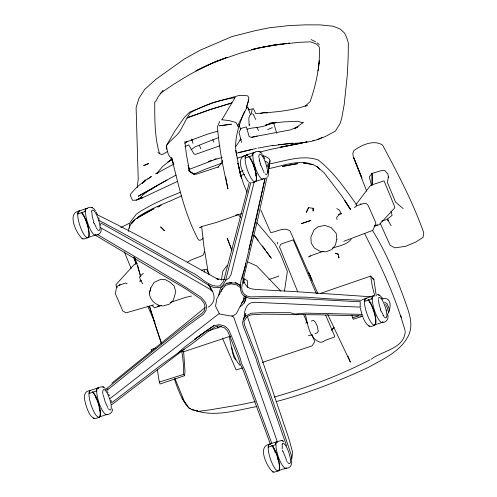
<?xml version="1.0" encoding="UTF-8"?>
<svg xmlns="http://www.w3.org/2000/svg" width="497" height="497" viewBox="0 0 497 497"><rect width="100%" height="100%" fill="white"/><g stroke="black" fill="none" stroke-linecap="round" stroke-linejoin="round"><path stroke-width="0.75" d="M313.135 208.286L313.11 211.001L313.135 208.286L308.78 207.69L307.898 208.535M305.276 106.116L310.159 101.55C316.154 84.173 320.198 65.896 319.322 47.414L319.037 46.575L316.179 43.854L310.246 41.816L299.008 42.332L274.53 44.941L262.105 47.196M267.231 166.787L267.343 164.544M91.752 211.324L92.287 216.816L93.908 222.339M112.446 408.975C112.862 412.311 109.868 414.461 106.774 414.653M282.209 444.492L282.302 447.468M157.325 369.65L159.332 382.075L160.065 384.001L184.617 375.67L184.983 371.302L183.61 351.199M243.723 280.383L243.462 283.247L243.897 278.637L244.102 282.563M248.189 110.129L248.394 107.961L246.717 106.625M129.208 228.278L129.872 222.774L136.203 214.3L140.732 211.082L152.268 204.634L165.955 198.185L180.573 192.215M137.203 187.549L138.228 179.361L136.11 107.613L139.129 97.897L144.826 89.267L155.977 79.265L184.306 59.031L200.074 50.253L231.745 36.648L254.657 30.82L269.057 27.807L289.161 25.583L305.406 24.85L320.217 24.893L333.325 26.26L340.315 29.112L344.669 33.212L346.415 36.846L348.329 42.817L348.173 57.484L347.297 75.115L344.278 104.053L341.905 117.242L340.321 123.051L335.45 131.046L325.255 136.563L317.148 139.763M221.351 280.265L222.836 271.219L227.086 265.479M291.149 459.439L291.851 458.153L292.646 452.345L288.863 438.584L247.307 316.229M244.164 317.962C244.201 311.178 245.897 302.331 254.458 302.275L360.412 307.14M319.062 63.678L319.515 60.485L318.012 70.885M284.47 291.143L287.378 271.393L280.339 253.892L274.978 244.002L256.794 222.594M244.22 295.821L243.362 301.095L241.293 303.3M371.607 185.648L369.283 176.932L372.067 173.366L382.504 170.328L384.821 170.527L387.908 174.155L388.381 176.77L387.424 182.548L395.556 202.111L403.179 208.566M262.901 156.101L265.081 156.126L269.045 158.512L270.008 160.699L268.113 172.092L269.076 165.955L267.989 162.823L265.578 161.276M268.082 172.161L270.008 160.699M360.207 302.325L360.176 306.922M386.952 310.954L387.492 308.078L385.666 304.406M222.234 160.382L221.693 163.059L218.003 167.247L218.518 166.855L196.042 174.317L192.706 173.695L188.587 170.415L193.905 174.242M252.172 109.613L251.233 114.124L249.687 115.565L248.811 118.305L249.171 125.53L249.736 124.213M265.118 178.05L255.967 220.009L242.095 279.246M267.013 177.187L257.962 218.233L242.474 282.942L241.691 287.701L242.232 291.174L243.667 293.578L246.655 295.939L250.494 296.895L271.126 296.467L306.63 297.206L330.207 298.908L361.909 300.306M244.406 317.328L245.872 313.532L243.387 319.229L242.592 322.876L243.238 326.281L256.117 358.902L258.471 366.581L268.256 392.947L286.57 445.884M221.128 291.522L221.463 290.018L225.545 285.402L231.223 283.855L236.665 284.936L240.747 287.819M265.075 178.249L248.879 249.531M388.816 312.246L390.188 306.171L389.952 302.959L388.579 300.039L386.803 298.803L381.808 298.157M254.209 181.871L231.024 274.611L228.968 278.084L225.563 280.445M255.707 175.87L256.266 173.615M218.692 295.212L220.407 288.39L227.154 282.818M405.241 331.362C404.334 348.819 382.404 350.646 371.271 359.169M250.898 182.312L225.495 280.668L223.147 284.738L220.345 287.359L214.511 287.757L209.753 285.918L188.562 272.511L166.688 259.807L100.897 223.004M150.821 287.862L149.349 293.404C150.075 300.331 156.07 305.823 163.047 305.959L169.284 304.226L173.267 300.412L175.764 291.894L174.13 285.949L170.024 282.24L165.364 279.612L160.133 279.625L154.02 282.451L150.821 287.862L149.349 293.404M245.785 263.161C244.437 273.176 237.088 283.949 241.927 293.752C247.146 300.896 256.943 297.753 264.323 298.181C296.398 297.684 328.374 300.356 360.4 301.754M249.357 182.3L223.532 281.395L219.717 285.968C208.187 287.72 200.403 275.711 190.506 271.834C160.133 254.358 129.965 236.473 98.841 220.351M253.756 166.259L254.153 164.799M204.565 251.712L203.006 255.191C197.924 257.881 191.817 258.769 187.288 262.391M254.588 169.036L255.011 167.551M244.201 303.114L245.767 297.746L245.673 296.349M388.138 177.535L388.381 176.77M199.931 227.446L199.769 227.968L201.092 226.725L216.754 222.333L238.479 214.679M157.617 173.236L158.089 171.807L162.917 166.178L171.471 159.518M387.498 314.968L389.021 310.526L389.083 308.357L387.026 303.624L384.492 302.275M204.112 272.238L204.758 270.374M307.643 209.175L306.376 212.368L308.78 207.69M244.456 111.601C238.827 125.536 233.248 140.533 236.696 155.797M246.711 105.917L248.686 100.947L248.239 99.543M219.717 121.479L217.413 126.735C219.078 147.733 223.234 168.39 227.943 188.885L225.65 176.969M243.095 301.201L244.294 298.604M244.437 298.125L236.386 313.644L232.422 316.272L219.575 314.048L215.549 306.233L216.748 299.032L222.581 288.303M221.879 119.802L235.137 97.474M267.796 176.82L268.548 174.509L268.554 171.993M85.459 220.718L86.217 219.544M235.901 146.472L240.883 138.856M237.442 126.207L246.574 108.116L248.817 98.095L247.935 96.002L245.543 95.536L239.175 95.455L212.3 102.86L189.55 112.148L184.486 117.298L174.64 131.401L166.507 145.466L166.905 149.125M243.387 319.229L245.624 316.061L251.103 313.247L262.081 312.669L290.242 312.712L294.889 314.036L305.667 313.116L362.325 314.377M119.261 285.353L120.088 284.191M360.188 204.789L361.008 203.627M203.13 237.933L201.999 239.461L199.732 240.38L198.371 239.747C184.604 214.139 178.659 185.58 171.633 157.661L173.726 164.55L171.005 158.282L168.359 154.524L166.234 146.696L166.433 145.745C170.639 139.409 177.895 135.898 181.2 128.897C184.275 123.442 186.791 117.677 190.488 112.595C204.211 105.296 219.494 99.773 234.926 97.735M331.704 330.083L334.059 327.374L331.611 330.132M340.085 213.499L336.637 217.462L337.072 219.631M191.003 149.802L195.048 146.851L218.817 137.476M142.328 183.207L145.379 179.883L142.235 182.989M177.584 181.362L142.099 197.961L138.452 198.781L139.011 198.875L144.621 193.47L159.127 184.244M95.716 397.967L96.797 396.929M143.266 273.35L139.514 276.947L140.868 281.109M351.162 239.237C346.602 245.089 338.948 245.748 332.443 248.14M111.589 402.85L161.27 364.879L177.963 353.094L183.064 348.31L206.267 330.915L213.834 325.665L219.09 324.678L222.488 325.367L224.601 326.057L227.222 328.095L228.962 330.399L231.583 336.239L240.101 357.952L241.617 363.748L245.064 370.694L271.735 443.268M162.01 91.616L163.047 90.665L158.375 96.418L155.853 101.146L154.735 102.146C154.76 119.435 154.548 137.215 159.58 153.884M106.836 389.76L107.967 388.76M354.442 207.628L356.56 205.795L363.823 203.453L366.494 203.708L368.215 205.59L375.912 223.041L372.831 230.335L343.769 241.306M135.153 219.339L133.494 220.755L131.22 223.911L134.656 220.301M137.365 217.444C150.759 207.957 166.849 203.024 181.535 195.824M106.482 390.779L159.307 348.099L187.288 326.044L203.615 314.123L206.106 310.209L206.566 305.587L204.969 301.71L201.179 297.336L185.735 287.223L152.225 266.839L97.195 234.367M105.426 389.592L158.394 346.751L186.748 324.423L202.204 313.16L204.304 310.743L204.975 306.512L203.969 302.965L200.757 299.045L185.822 288.856L95.294 235.211M111.881 383.144L205.124 307.606M270.411 444.194L243.412 370.781L240.262 364.214L238.535 358.337L230.074 336.711L227.384 330.785L224.526 327.809L218.997 326.013L215.213 326.827L207.46 331.984L190.413 345.03L184.225 349.242L111.738 404.688M208.125 307.239C217.531 301.114 214.337 292.559 208.529 284.713L212.238 291.435L209.548 288.993L185.754 275.208L100.4 227.632M120.901 227.527L129.021 223.395M218.935 313.7L109.837 398.737M142.39 183.138L145.385 180.92M147.789 179.144L151.386 176.478C143.428 181.542 135.656 187.239 130.059 194.942L132.55 200.272L136.085 200.148L138.365 199.322M184.741 143.223L187.058 141.515L185.704 142.08M303.443 122.237L294.926 128.506L297.989 126.803M136.961 218.612L139.843 216.499L154.051 208.622L135.302 219.071M206.267 330.915L194.339 339.482L213.834 325.665M171.49 159.462L167.93 161.997L171.72 159.456M160.046 93.554C180.958 78.998 203.087 65.573 227.284 57.273L207.498 65.231L195.967 70.891L215.021 61.839L240.039 53.222L260.645 47.457M309.165 256.558L310.414 255.713M306.084 106.078L307.301 105.302C290.851 111.179 273.077 112.148 255.781 113.577L253.321 108.607L249.003 109.787M177.963 353.094L184.225 349.242M157.866 206.988L161.158 205.081L157.785 206.988M134.842 219.991L133.494 220.755L130.854 223.917L128.549 229.328L128.599 231.447M157.35 185.48L138.247 196.234L167.011 180.15M167.775 151.417L161.96 154.673L157.872 152.598M158.077 172.558L155.797 173.795L174.031 164.047M159.804 183.878L176.137 175.074M369.923 359.834C339.88 375.303 308.202 387.362 275.723 396.625L274.257 397.01M308.544 256.98L312.265 255.172L323.267 251.352M322.429 137.309C310.221 143.77 296.137 142.714 282.843 144.254M184.915 146.572L188.742 144.875L193.88 153.778L195.377 154.43L219.842 145.751M188.779 169.558L214.99 159.531L222.221 157.443M297.858 126.704L290.441 129.891L250.997 137.278L249.09 136.414L246.406 126.859L241.207 128.381L239.02 132.146L241.567 142.434M267.653 129.605L272.269 127.63M194.333 173.907L206.187 168.881L221.935 163.109M185.443 142.285L207.777 134.041L217.729 131.177M136.085 200.148L140.663 198.477M268.945 123.97C262.099 128.183 254.321 126.853 247.015 129.226M267.057 124.623L265.671 125.12L276.121 122.579M268.442 124.126L270.523 123.386M201.44 270.418L204.36 269.38L206.758 269.299L208.902 274.288M208.268 161.506L211.865 160.227M214.021 159.462L216.183 158.692M161.693 305.307L154.505 307.86L151.995 305.357M376.26 295.777L373.906 279.488L370.687 276.096L320.335 293.423M351.882 315.03L352.615 317.887L358.467 315.819M338.507 214.735L341.439 213.735M374.831 226.191L379.168 224.712L394.295 208.373L394.866 207.168L384.044 180.858L370.588 185.306L355.976 204.553L356.548 205.944M137.247 263.379L134.42 264.329L115.869 284.731L117.037 287.546M79.147 210.952L86.192 208.585M246.537 154.977L253.588 152.61M77.973 213.915L84.999 211.554M245.369 157.94L252.389 155.58M94.753 235.255L87.727 237.609A14.034 3.628 71.7 0 0 88.242 227.322A14.034 3.628 71.7 0 0 81.67 212.337M90.386 390.449L97.437 388.082M365.916 298.312L372.967 295.945M89.211 393.413L96.238 391.058M364.748 301.275L371.775 298.921M305.469 323.038L307.662 322.304M311.315 321.081L313.501 320.348L315.483 322.273L317.241 326.131L318.31 331.282L317.167 332.903L314.968 333.63M381.522 322.615L374.496 324.97A14.034 3.628 71.7 0 0 375.042 314.794A14.034 3.628 71.7 0 0 368.532 299.803M269.598 444.119L276.649 441.752M268.423 447.083L275.45 444.722M278.177 470.777L285.203 468.416A14.034 3.628 71.6 0 0 286.086 467.907M78.911 211.119C66.505 213.132 76.718 234.342 82.421 238.74M86.695 208.516C89.963 205.988 93.976 207.64 95.542 211.032M246.307 155.145C233.913 157.698 244.133 176.019 248.432 181.921M254.085 152.542C256.856 150.56 260.683 151.045 262.286 154.12M87.752 237.759L83.937 238.964L81.986 238.572M95.53 235.156C98.841 235.031 101.767 232.528 101.195 229.092M251.799 182.896L255.141 181.784M374.533 225.719L377.527 224.719M268.92 279.507L278.426 276.338L278.295 275.903M208.342 330.884L221.432 326.529M90.156 390.617C81.539 391.133 84.801 401.458 86.416 406.54C88.199 411.609 91.721 421.941 98.99 417.256M97.934 388.014C100.232 386.709 103.475 386.051 105.265 388.486M362.344 299.598L365.686 298.48M262.404 362.419L311.992 345.912L314.769 341.638L311.855 334.524M374.521 325.119C368.662 329.393 364.711 321.975 363.083 317.471M382.305 322.516C386.355 322.559 388.729 318.999 387.933 315.328M269.368 444.287C256.961 446.3 267.169 467.509 272.878 471.908M277.146 441.684L281.451 440.46L283.855 441.547M278.202 470.92L274.387 472.131L272.443 471.74M285.986 468.323C290.807 468.447 292.497 463.776 291.49 459.88M230.695 336.109L183.02 351.951L181.405 350.478M308.364 335.817L312.029 334.599M362.711 316.16L353.355 319.248L352.615 317.887M139.427 281.29L141.626 280.569M296.771 314.862L298.107 314.427M381.653 221.14L387.082 219.382L392.096 215.35L391.04 211.132M260.658 113.446L264.354 112.272L267.256 113.061M155.586 348.099L151.144 349.509L151.417 350.981M159.332 382.075L183.66 374.384L184.617 375.67M242.698 367.923L236.118 369.93L222.395 338.035M170.434 302.4L185.835 297.343L191.581 296.057M237.15 158.208L242.983 156.487M139.011 198.875L142.099 197.961L139.179 198.763M153.61 304.891L126.014 312.868L122.796 310.948L115.602 294.292L115.497 292.727L116.596 287.272L118.311 285.551L125.573 283.035L127.195 283.619M239.858 140.005L241.256 139.601M276.083 401.607C307.711 393.388 338.196 381.342 367.823 367.65C383.237 359.082 401.632 351.155 409.193 334.021C413.529 322.783 408.385 311.06 404.775 300.449C396.034 276.289 386.157 252.47 372.576 230.571M240.101 171.54L243.039 170.732M141.365 197.887L142.453 197.589M251.954 137.402L257.185 136.054M237.392 153.064L252.582 149.311M242.859 156.251L247.313 155.151M259.95 152.039L271.095 149.293L307.028 141.9M256.819 406.546C235.876 410.392 212.61 418.076 191.997 409.224M240.094 175.46L244.555 174.379M258.539 47.96L251.519 49.638L274.53 44.941L281.408 44.009M238.485 152.542L256.446 148.423M235.727 215.071L241.542 213.735M269.15 163.948C284.955 161.208 302.406 154.306 318.291 160.034C333.661 172.099 344.98 188.493 356.268 204.242M268.691 168.632C281.818 166.128 295.324 160.5 308.749 163.233M255.284 401.669L240.181 404.769L210.051 409.857L198.309 411.392L194.917 410.354M301.679 142.931L280.544 147.162L302.499 143.018M303.189 142.627L306.966 141.869M257.968 148.137L273.176 145.31M140.278 198.129L140.825 198.036M274.599 122.486L270.095 123.225L284.135 121.883L297.902 121.268L302.841 122.927M226.272 283.507L231.664 282.663M262.18 47.221L286.732 43.438M288.266 43.202L289.801 42.966M282.942 43.804L285.235 43.487M272.269 145.745L292.895 143.105M224.694 279.227L221.37 279.631L216.456 278.475L218.562 279.643C178.591 257.359 138.588 234.988 97.468 214.884M278.401 144.677L281.358 144.391M377.285 294.671C380.106 294.516 381.69 297.43 382.976 299.492M363.121 315.949L318.931 314.818L262.522 314.135L250.799 314.93L247.071 316.645L243.921 321.478L244.667 325.392L257.651 358.399L260.055 366.5L266.951 384.622L282.439 428.588L291.025 454.246L291.851 458.153M228.676 282.861L236.292 283.079L240.641 285.999M370.75 296.777L296.622 291.714L255.116 289.397L250.153 288.589L246.885 286.496L243.685 281.83M369.544 302.356L371.048 302.474M222.116 119.814L228.912 120.516L235.963 122.523L238.442 126.741M312.861 164.47L303.344 162.948L312.861 164.47L317.036 166.594L324.137 172.844L342.048 196.383L350.323 209.175M194.961 410.311L197.856 410.963L192.911 410.112L188.922 408.018L184.207 401.067L174.907 378.453M247.997 262.031L256.725 265.926L280.718 291.006M338.625 254.358L335.363 253.209L338.184 254.271L338.935 257.968L338.811 256.527M368.762 325.939L369.743 326.305M258.869 151.355L259.316 151.523M259.415 151.56L259.85 151.722M378.248 294.69L378.695 294.858M378.795 294.895L379.23 295.063M91.473 207.33L91.92 207.498M92.026 207.535L92.454 207.696M82.527 238.777L82.974 238.945M281.929 440.497L282.371 440.665M282.476 440.702L282.911 440.864M102.711 386.828L103.159 386.995M103.264 387.033L103.699 387.194M272.977 471.939L273.425 472.107M93.225 418.076L94.213 418.443M190.662 408.633L188.649 407.745C181.498 399.576 177.876 389.182 174.404 379.081M311.147 39.598L315.564 41.785M235.062 282.489L240.703 285.371M336.836 208.628L339.265 209.995L341.271 213.816M244.064 278.742L247.332 280.631L247.723 287.539M99.53 409.994L100.866 410.771M194.414 174.236L190.003 171.676L188.108 165.526L189.171 169.179L186.344 154.188L184.872 141.664M372.247 278.376L373.906 279.488M98.99 407.882L100.17 408.789M317.235 42.916L319.316 44.55M252.538 113.869L253.458 114.621L255.626 119.435M231.919 315.589L233.901 317.651L277.475 442.2M318.005 167.613L317.036 166.594L319.59 169.253M239.821 365.252C232.981 357.206 231.198 346.297 229.241 336.239M135.457 260.652L134.19 258.999L133.749 256.961M254.476 235.354L258.21 240.299M262.416 245.872L265.572 250.208M253.669 234.938L271.281 258.266L266.454 251.451M238.088 214.195L240.374 217.239M140.558 280.202L142.714 283.837M235.702 359.853L233.975 357.386L232.478 352.51L231.695 347.714M350.683 209.635L344.906 200.713L350.584 209.672M181.939 397.991L185.704 403.974M387.387 219.227L391.127 225.669M383.51 315.607L381.205 311.047M262.938 155.058L264.901 158.742M364.624 233.627C380.559 264.802 395.581 296.871 405.061 330.629M263.54 171.291L260.819 164.979M286.601 460.433L283.06 451.338M96.207 212.132L97.511 214.716M96.151 227.266L94.436 223.681M107.445 391.63L108.104 392.866M107.389 406.763L105.147 401.837L103.27 395.022M256.831 127.257L258.515 130.556M387.536 219.165L388.188 220.519L387.567 219.102M400.675 315.663L401.619 317.689M277.512 458.514L278.997 461.732M317.956 293.777L290.18 231.192C284.433 226.303 276.953 231.931 270.697 232.553L260.782 209.982M192.954 143.316L191.941 139.092M327.772 314.601L350.354 362.17L347.999 356.113M154.971 322.677L147.733 306.164M209.262 274.319L208.013 271.492L203.9 246.195L201.645 226.433M108.75 394.214L109.371 395.662M316.446 293.82L293.23 239.883L281.737 243.785L280.457 244.661L279.55 247.084L297.759 291.888M325.616 315.117L334.779 336.407L334.5 337.034L325.411 340.277L322.739 341.861L320.528 342.352C309.016 338.935 307.941 324.361 305.363 314.526M217.214 325.989L218.127 328.113M380.18 223.19L390.108 245.276L394.842 247.841L405.54 246.332L415.672 242.107L423.102 237.355L423.761 232.795C412.97 202.298 397.786 173.534 382.553 145.062C373.458 139.371 361.81 144.944 353.957 150.504L352.808 153.517L353.311 156.71L366.68 191.128M212.784 139.638L213.903 142.26M247.052 192.283L243.536 183.94L240.001 172.95L237.864 163.122M131.102 268.374L124.306 251.805M303.71 314.613L307.202 323.143M199.452 145.422L200.757 148.709M231.919 250.115L227.179 238.106L231.832 250.482M273.723 122.945L276.73 133.277M191.432 139.284L191.96 140.676M272.834 446.176L275.313 452.705M161.37 343.887L149.653 306.686M380.683 309.699L379.056 304.176L378.484 299.548M98.723 217.674L99.27 219.233M161.643 343.439L155.791 326.622L149.392 306.115M134.165 257.744L136.048 263.447M239.107 124.716L240.66 129.63M361.953 314.402L360.381 308.295M140.719 276.742L135.072 257.974M241.604 178.653L240.001 172.95L235.839 150.355M134.699 258.192L135.948 262.615M260.378 163.581L259.676 160.842M110.999 400.302L111.427 401.862M137.725 265.597L140.663 276.73M248.649 108.911L249.469 112.123L250.761 114.776M246.767 107.47L247.015 108.464M241.635 178.678L237.889 163.041M134.32 257.458L135.805 264.081M181.56 351.199L182.523 355.541L183.468 365.146L183.66 374.384M374.85 296.144L372.334 286.465L370.687 276.096M100.549 223.88L100.835 225.34M259.241 158.326L259.422 159.543M277.239 242.219L277.45 244.021M372.203 184.803L372.067 173.366L372.166 185.288M246.127 296.51A13.991 13.09 26.5 0 1 240.157 306.73M102.842 394.189A10.754 2.777 71.5 0 1 105.768 390.965A10.754 2.777 71.5 0 1 111.079 404.595A10.754 2.777 71.5 0 1 108.613 409.006M108.079 408.348A10.754 2.777 71.5 0 1 107.526 407.546M107.184 414.405A14.034 3.622 71.5 0 1 98.878 402.359A14.034 3.622 71.5 0 1 98.425 387.995M92.485 391.891A14.034 3.622 71.5 0 1 100.195 413.877A14.034 3.622 71.5 0 1 92.361 408.372A14.034 3.622 71.5 0 1 90.647 390.599M106.874 414.243A14.034 3.628 71.6 0 1 105.991 414.765L98.965 417.107A14.034 3.628 71.7 0 0 99.481 406.819A14.034 3.628 71.7 0 0 92.914 391.841M96.269 391.108A14.034 3.628 71.6 0 1 98.654 388.337M89.255 393.487A14.034 3.628 71.7 0 1 90.671 390.387M378.403 298.511A10.754 2.777 71.5 0 1 385.423 307.519A10.754 2.777 71.5 0 1 384.15 316.869M383.616 316.216A10.754 2.777 71.5 0 1 383.057 315.409M380.851 311.041A10.754 2.777 71.5 0 1 380.348 309.749M383.057 321.795A14.034 3.622 71.5 0 1 374.707 311.091A14.034 3.622 71.5 0 1 373.961 295.858M368.016 299.753A14.034 3.622 71.5 0 1 375.726 321.739A14.034 3.622 71.5 0 1 367.892 316.241A14.034 3.622 71.5 0 1 366.177 298.461M382.261 322.286A14.034 3.628 71.6 0 1 381.528 322.628M371.799 298.97A14.034 3.628 71.6 0 1 373.589 295.932M382.603 321.739A14.034 3.628 71.6 0 1 382.442 322.05M364.786 301.35A14.034 3.628 71.7 0 1 366.867 298.386M258.887 157.642A10.754 2.777 71.5 0 1 262.099 155.729A10.754 2.777 71.5 0 1 267.162 168.725A10.754 2.777 71.5 0 1 265.274 174.031M264.23 172.875A10.754 2.777 71.5 0 1 263.677 172.074M260.503 165.091A10.754 2.777 71.5 0 1 260.086 163.749M259.409 161.127A10.754 2.777 71.5 0 1 259.167 159.879M263.671 178.46A14.034 3.622 71.5 0 1 255.029 166.886A14.034 3.622 71.5 0 1 255.135 152.728M248.637 156.418A14.034 3.622 71.5 0 1 256.334 178.783A14.034 3.622 71.5 0 1 248.071 171.788A14.034 3.622 71.5 0 1 247.357 155.331M263.093 178.659A14.034 3.628 71.6 0 1 262.149 179.293L255.116 181.635A14.034 3.628 71.7 0 0 255.607 171.241A14.034 3.628 71.7 0 0 248.978 156.269M252.42 155.636A14.034 3.628 71.6 0 1 254.65 152.772M245.406 158.015A14.034 3.628 71.7 0 1 247.276 154.971M91.628 211.15A10.754 2.777 71.5 0 1 98.654 220.159A10.754 2.777 71.5 0 1 97.375 229.508M96.84 228.85A10.754 2.777 71.5 0 1 96.288 228.048M94.082 223.681A10.754 2.777 71.5 0 1 93.579 222.389M95.946 234.907A14.034 3.622 71.5 0 1 87.64 222.861A14.034 3.622 71.5 0 1 87.186 208.498M81.241 212.393A14.034 3.622 71.5 0 1 88.951 234.379A14.034 3.622 71.5 0 1 81.117 228.875A14.034 3.622 71.5 0 1 79.402 211.101M95.598 234.789A14.034 3.628 71.6 0 1 94.753 235.267M85.03 211.61A14.034 3.628 71.6 0 1 87.186 208.709M78.017 213.99A14.034 3.628 71.7 0 1 79.887 210.945M282.079 444.318A10.754 2.777 71.5 0 1 289.105 453.326A10.754 2.777 71.5 0 1 287.825 462.676M287.291 462.017A10.754 2.777 71.5 0 1 286.738 461.216M282.781 451.562A10.754 2.777 71.5 0 1 282.47 450.263M282.228 449.021A10.754 2.777 71.5 0 1 282.054 447.859M286.402 468.075A14.034 3.622 71.5 0 1 278.09 456.029A14.034 3.622 71.5 0 1 277.637 441.665M271.697 445.56A14.034 3.622 71.5 0 1 279.407 467.547A14.034 3.622 71.5 0 1 271.573 462.042A14.034 3.622 71.5 0 1 269.859 444.268M275.481 444.778A14.034 3.628 71.6 0 1 277.562 441.839M272.126 445.505A14.034 3.628 71.7 0 1 278.699 460.489A14.034 3.628 71.7 0 1 278.183 470.796M268.467 447.157A14.034 3.628 71.7 0 1 270.138 444.069M336.879 239.492L335.282 245.214L331.729 249.55L325.951 251.836L320.062 251.327L314.396 248.022L311.228 243.101L310.892 237.162L314.036 229.894L317.943 226.856L324.653 225.396L331.176 227.551L336.208 233.416L336.879 239.492M148.591 163.563L143.795 165.563L148.591 163.563M190.146 116.64L187.002 117.944L211.505 109.098L231.975 102.904L209.131 109.918L190.146 116.64M310.824 220.469L301.437 223.6L310.824 220.469M160.873 305.301L157.214 306.413L160.885 305.301M314.514 140.359L313.017 140.663L314.514 140.359M292.895 164.37L282.284 166.458L298.007 163.612L292.895 164.37M227.154 124.753L219.5 125.809L231.44 124.188L227.154 124.753M163.681 229.887L160.618 226.893L164.557 230.776L163.681 229.887M311.979 280.159L308.6 272.337L311.979 280.159M361.909 177.945L353.87 157.978L361.909 177.945"/></g></svg>
